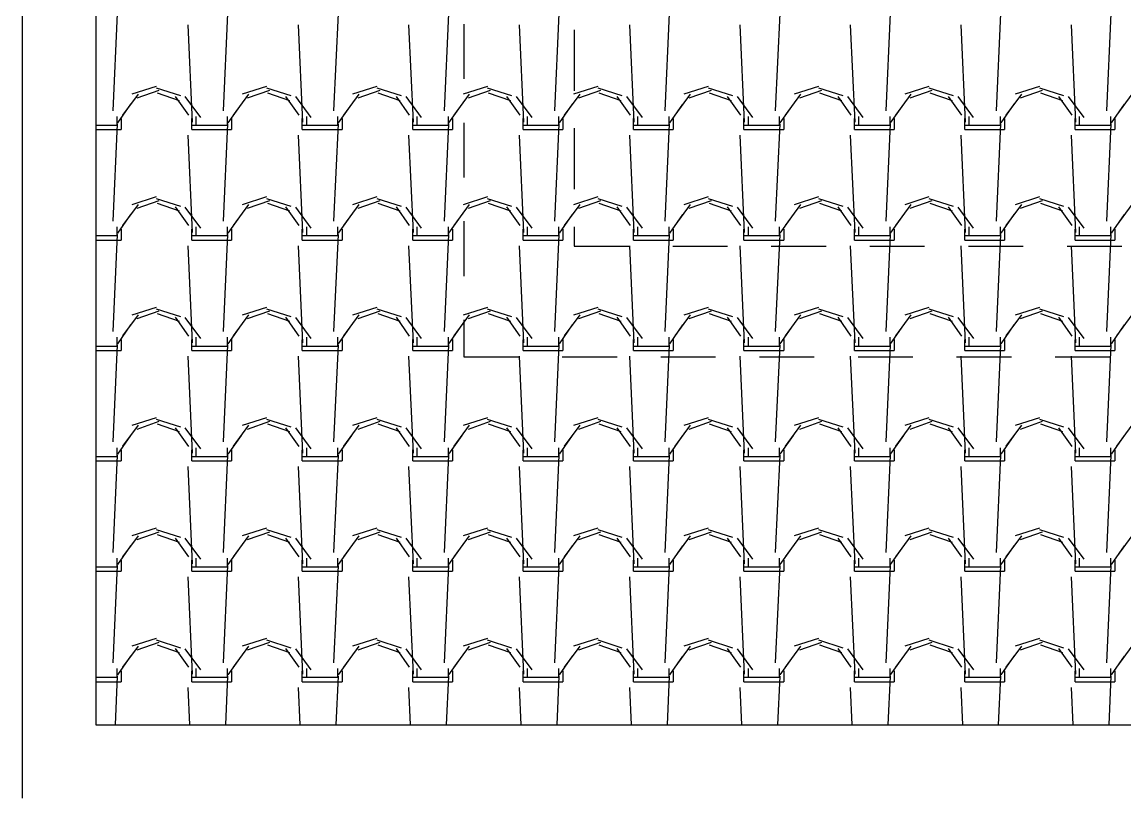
# Model space of a CAD drawing. Header units: millimetres. Extents: x 3923 to 4007, y 744 to 863.
# Drawn here: x 3928.841 to 3931.358, y 830.919 to 832.683 of the extents above; entities that cross this region are included whole.
import ezdxf

# ---------------------------------------------------------------- set-up
doc = ezdxf.new("R2010")
doc.units = ezdxf.units.MM
doc.linetypes.add('HIDDEN2', pattern=[0.1875, 0.125, -0.0625])
doc.layers.add('-HIDRO', color=8, linetype='Continuous')

msp = doc.modelspace()

# ---------------------------------------------------------------- linework, layer by layer
at = {"layer": '-HIDRO', "linetype": 'Continuous'}
for p, q in [((3928.8411, 852.9285), (3928.8411, 830.9115)), ((3929.0091, 846.7125), (3929.0091, 831.0795)), ((3929.0489, 832.4808), (3929.059, 832.7026)), ((3929.3009, 832.4808), (3929.311, 832.7026)), ((3929.5529, 832.4808), (3929.563, 832.7026)), ((3929.8049, 832.4808), (3929.815, 832.7026)), ((3930.0569, 832.4808), (3930.067, 832.7026)), ((3930.3089, 832.4808), (3930.319, 832.7026)), ((3930.5609, 832.4808), (3930.571, 832.7026)), ((3930.8129, 832.4808), (3930.823, 832.7026)), ((3931.065, 832.4808), (3931.075, 832.7026)), ((3931.317, 832.4808), (3931.327, 832.7026)), ((3929.2302, 832.455), (3929.2202, 832.6768)), ((3929.4822, 832.455), (3929.4722, 832.6768)), ((3929.7342, 832.455), (3929.7242, 832.6768)), ((3929.9862, 832.455), (3929.9762, 832.6768)), ((3930.2382, 832.455), (3930.2282, 832.6768)), ((3930.4903, 832.455), (3930.4802, 832.6768)), ((3930.7423, 832.455), (3930.7322, 832.6768)), ((3930.9943, 832.455), (3930.9842, 832.6768)), ((3931.2463, 832.455), (3931.2362, 832.6768)), ((3929.106, 832.5189), (3929.0707, 832.471)), ((3929.147, 832.5361), (3929.0916, 832.5184)), ((3929.1535, 832.5272), (3929.1031, 832.5095)), ((3929.2031, 832.5145), (3929.1476, 832.5321)), ((3929.2003, 832.5036), (3929.1499, 832.5212)), ((3929.358, 832.5189), (3929.3227, 832.471)), ((3929.399, 832.5361), (3929.3436, 832.5184)), ((3929.4055, 832.5272), (3929.3551, 832.5095)), ((3929.4551, 832.5145), (3929.3996, 832.5321)), ((3929.4523, 832.5036), (3929.4019, 832.5212)), ((3929.6099, 832.5189), (3929.5747, 832.471)), ((3929.651, 832.5361), (3929.5956, 832.5184)), ((3929.6575, 832.5272), (3929.6071, 832.5095)), ((3929.7071, 832.5145), (3929.6516, 832.5321)), ((3929.7043, 832.5036), (3929.6539, 832.5212)), ((3929.8619, 832.5189), (3929.8267, 832.471)), ((3929.903, 832.5361), (3929.8476, 832.5184)), ((3929.9095, 832.5272), (3929.8591, 832.5095)), ((3929.9591, 832.5145), (3929.9036, 832.5321)), ((3929.9563, 832.5036), (3929.9059, 832.5212)), ((3930.1139, 832.5189), (3930.0787, 832.471)), ((3930.155, 832.5361), (3930.0996, 832.5184)), ((3930.1615, 832.5272), (3930.1111, 832.5095)), ((3930.2111, 832.5145), (3930.1556, 832.5321)), ((3930.2083, 832.5036), (3930.1579, 832.5212)), ((3930.3659, 832.5189), (3930.3307, 832.471)), ((3930.407, 832.5361), (3930.3516, 832.5184)), ((3930.4135, 832.5272), (3930.3631, 832.5095)), ((3930.4631, 832.5145), (3930.4076, 832.5321)), ((3930.4603, 832.5036), (3930.4099, 832.5212)), ((3930.6179, 832.5189), (3930.5827, 832.471)), ((3930.659, 832.5361), (3930.6036, 832.5184)), ((3930.6655, 832.5272), (3930.6151, 832.5095)), ((3930.7151, 832.5145), (3930.6596, 832.5321)), ((3930.7123, 832.5036), (3930.6619, 832.5212)), ((3930.8699, 832.5189), (3930.8347, 832.471)), ((3930.911, 832.5361), (3930.8556, 832.5184)), ((3930.9175, 832.5272), (3930.8671, 832.5095)), ((3930.9671, 832.5145), (3930.9116, 832.5321)), ((3930.9643, 832.5036), (3930.9139, 832.5212)), ((3931.1219, 832.5189), (3931.0867, 832.471)), ((3931.163, 832.5361), (3931.1076, 832.5184)), ((3931.1695, 832.5272), (3931.1191, 832.5095)), ((3931.2191, 832.5145), (3931.1636, 832.5321)), ((3931.2163, 832.5036), (3931.1659, 832.5212)), ((3931.3739, 832.5189), (3931.3387, 832.471)), ((3929.0888, 832.4958), (3929.0586, 832.453)), ((3929.2216, 832.4705), (3929.1914, 832.5134)), ((3929.249, 832.4651), (3929.2137, 832.513)), ((3929.3408, 832.4958), (3929.3106, 832.453)), ((3929.4736, 832.4705), (3929.4434, 832.5134)), ((3929.501, 832.4651), (3929.4657, 832.513)), ((3929.5928, 832.4958), (3929.5626, 832.453)), ((3929.7256, 832.4705), (3929.6954, 832.5134)), ((3929.753, 832.4651), (3929.7177, 832.513)), ((3929.8448, 832.4958), (3929.8146, 832.453)), ((3929.9776, 832.4705), (3929.9474, 832.5134)), ((3930.005, 832.4651), (3929.9697, 832.513)), ((3930.0968, 832.4959), (3930.0666, 832.453)), ((3930.2296, 832.4705), (3930.1994, 832.5134)), ((3930.257, 832.4651), (3930.2217, 832.513)), ((3930.3488, 832.4959), (3930.3186, 832.453)), ((3930.4816, 832.4705), (3930.4514, 832.5134)), ((3930.509, 832.4651), (3930.4737, 832.513)), ((3930.6008, 832.4959), (3930.5706, 832.453)), ((3930.7337, 832.4705), (3930.7034, 832.5134)), ((3930.7609, 832.4651), (3930.7257, 832.513)), ((3930.8528, 832.4959), (3930.8226, 832.453)), ((3930.9857, 832.4705), (3930.9554, 832.5134)), ((3931.0129, 832.4651), (3930.9777, 832.513)), ((3931.1048, 832.4959), (3931.0746, 832.453)), ((3931.2377, 832.4705), (3931.2074, 832.5134)), ((3931.2649, 832.4651), (3931.2297, 832.513)), ((3931.3568, 832.4959), (3931.3266, 832.453)), ((3929.0091, 832.4477), (3929.0574, 832.4477)), ((3929.0489, 832.2288), (3929.059, 832.4506)), ((3929.0574, 832.4678), (3929.0574, 832.4477)), ((3929.0674, 832.4628), (3929.0674, 832.4376)), ((3929.2287, 832.4376), (3929.2287, 832.4628)), ((3929.2287, 832.4477), (3929.2388, 832.4477)), ((3929.2388, 832.4477), (3929.2388, 832.4678)), ((3929.2388, 832.4477), (3929.3094, 832.4477)), ((3929.3009, 832.2288), (3929.311, 832.4506)), ((3929.3094, 832.4678), (3929.3094, 832.4477)), ((3929.3194, 832.4628), (3929.3194, 832.4376)), ((3929.4807, 832.4376), (3929.4807, 832.4628)), ((3929.4807, 832.4477), (3929.4908, 832.4477)), ((3929.4908, 832.4477), (3929.4908, 832.4678)), ((3929.4908, 832.4477), (3929.5614, 832.4477)), ((3929.5529, 832.2288), (3929.563, 832.4506)), ((3929.5614, 832.4678), (3929.5614, 832.4477)), ((3929.5714, 832.4628), (3929.5714, 832.4376)), ((3929.7327, 832.4376), (3929.7327, 832.4628)), ((3929.7327, 832.4477), (3929.7428, 832.4477)), ((3929.7428, 832.4477), (3929.7428, 832.4678)), ((3929.7428, 832.4477), (3929.8134, 832.4477)), ((3929.8049, 832.2288), (3929.815, 832.4506)), ((3929.8134, 832.4678), (3929.8134, 832.4477)), ((3929.8234, 832.4628), (3929.8234, 832.4376)), ((3929.9847, 832.4376), (3929.9847, 832.4628)), ((3929.9847, 832.4477), (3929.9948, 832.4477)), ((3929.9948, 832.4477), (3929.9948, 832.4678)), ((3929.9948, 832.4477), (3930.0654, 832.4477)), ((3930.0569, 832.2288), (3930.067, 832.4506)), ((3930.0654, 832.4678), (3930.0654, 832.4477)), ((3930.0754, 832.4628), (3930.0754, 832.4376)), ((3930.2367, 832.4376), (3930.2367, 832.4628)), ((3930.2367, 832.4477), (3930.2468, 832.4477)), ((3930.2468, 832.4477), (3930.2468, 832.4678)), ((3930.2468, 832.4477), (3930.3174, 832.4477)), ((3930.3089, 832.2288), (3930.319, 832.4506)), ((3930.3174, 832.4678), (3930.3174, 832.4477)), ((3930.3274, 832.4628), (3930.3274, 832.4376)), ((3930.4887, 832.4376), (3930.4887, 832.4628)), ((3930.4887, 832.4477), (3930.4988, 832.4477)), ((3930.4988, 832.4477), (3930.4988, 832.4678)), ((3930.4988, 832.4477), (3930.5694, 832.4477)), ((3930.5609, 832.2288), (3930.571, 832.4506)), ((3930.5694, 832.4678), (3930.5694, 832.4477)), ((3930.5794, 832.4628), (3930.5794, 832.4376)), ((3930.7407, 832.4376), (3930.7407, 832.4628)), ((3930.7407, 832.4477), (3930.7508, 832.4477)), ((3930.7508, 832.4477), (3930.7508, 832.4678)), ((3930.7508, 832.4477), (3930.8214, 832.4477)), ((3930.8129, 832.2288), (3930.823, 832.4506)), ((3930.8214, 832.4678), (3930.8214, 832.4477)), ((3930.8314, 832.4628), (3930.8314, 832.4376)), ((3930.9927, 832.4376), (3930.9927, 832.4628)), ((3930.9927, 832.4477), (3931.0028, 832.4477)), ((3931.0028, 832.4477), (3931.0028, 832.4678)), ((3931.0028, 832.4477), (3931.0734, 832.4477)), ((3931.065, 832.2288), (3931.075, 832.4506)), ((3931.0734, 832.4678), (3931.0734, 832.4477)), ((3931.0834, 832.4628), (3931.0834, 832.4376)), ((3931.2447, 832.4376), (3931.2447, 832.4628)), ((3931.2447, 832.4477), (3931.2548, 832.4477)), ((3931.2548, 832.4477), (3931.2548, 832.4678)), ((3931.2548, 832.4477), (3931.3254, 832.4477)), ((3931.317, 832.2288), (3931.327, 832.4506)), ((3931.3254, 832.4678), (3931.3254, 832.4477)), ((3931.3354, 832.4628), (3931.3354, 832.4376)), ((3929.0091, 832.4376), (3929.0674, 832.4376)), ((3929.2302, 832.203), (3929.2202, 832.4248)), ((3929.2287, 832.4376), (3929.2388, 832.4376)), ((3929.2388, 832.4376), (3929.3194, 832.4376)), ((3929.4822, 832.203), (3929.4722, 832.4248)), ((3929.4807, 832.4376), (3929.4908, 832.4376)), ((3929.4908, 832.4376), (3929.5714, 832.4376)), ((3929.7342, 832.203), (3929.7242, 832.4248)), ((3929.7327, 832.4376), (3929.7428, 832.4376)), ((3929.7428, 832.4376), (3929.8234, 832.4376)), ((3929.9862, 832.203), (3929.9762, 832.4248)), ((3929.9847, 832.4376), (3929.9948, 832.4376)), ((3929.9948, 832.4376), (3930.0754, 832.4376)), ((3930.2382, 832.203), (3930.2282, 832.4248)), ((3930.2367, 832.4376), (3930.2468, 832.4376)), ((3930.2468, 832.4376), (3930.3274, 832.4376)), ((3930.4903, 832.203), (3930.4802, 832.4248)), ((3930.4887, 832.4376), (3930.4988, 832.4376)), ((3930.4988, 832.4376), (3930.5794, 832.4376)), ((3930.7423, 832.203), (3930.7322, 832.4248)), ((3930.7407, 832.4376), (3930.7508, 832.4376)), ((3930.7508, 832.4376), (3930.8314, 832.4376)), ((3930.9943, 832.203), (3930.9842, 832.4248)), ((3930.9927, 832.4376), (3931.0028, 832.4376)), ((3931.0028, 832.4376), (3931.0834, 832.4376)), ((3931.2463, 832.203), (3931.2362, 832.4248)), ((3931.2447, 832.4376), (3931.2548, 832.4376)), ((3931.2548, 832.4376), (3931.3354, 832.4376)), ((3929.106, 832.2669), (3929.0707, 832.219)), ((3929.147, 832.2841), (3929.0916, 832.2664)), ((3929.1535, 832.2752), (3929.1031, 832.2575)), ((3929.2031, 832.2625), (3929.1476, 832.2801)), ((3929.2003, 832.2516), (3929.1499, 832.2692)), ((3929.3579, 832.2669), (3929.3227, 832.219)), ((3929.399, 832.2841), (3929.3436, 832.2664)), ((3929.4055, 832.2752), (3929.3551, 832.2575)), ((3929.4551, 832.2625), (3929.3996, 832.2801)), ((3929.4523, 832.2516), (3929.4019, 832.2692)), ((3929.6099, 832.2669), (3929.5747, 832.219)), ((3929.651, 832.2841), (3929.5956, 832.2664)), ((3929.6575, 832.2752), (3929.6071, 832.2575)), ((3929.7071, 832.2625), (3929.6516, 832.2801)), ((3929.7043, 832.2516), (3929.6539, 832.2692)), ((3929.8619, 832.2669), (3929.8267, 832.219)), ((3929.903, 832.2841), (3929.8476, 832.2664)), ((3929.9095, 832.2752), (3929.8591, 832.2575)), ((3929.9591, 832.2625), (3929.9036, 832.2801)), ((3929.9563, 832.2516), (3929.9059, 832.2692)), ((3930.1139, 832.2669), (3930.0787, 832.219)), ((3930.155, 832.2841), (3930.0996, 832.2664)), ((3930.1615, 832.2752), (3930.1111, 832.2575)), ((3930.2111, 832.2625), (3930.1556, 832.2801)), ((3930.2083, 832.2516), (3930.1579, 832.2692)), ((3930.3659, 832.2669), (3930.3307, 832.219)), ((3930.407, 832.2841), (3930.3516, 832.2664)), ((3930.4135, 832.2752), (3930.3631, 832.2575)), ((3930.4631, 832.2625), (3930.4076, 832.2801)), ((3930.4603, 832.2516), (3930.4099, 832.2692)), ((3930.6179, 832.2669), (3930.5827, 832.219)), ((3930.659, 832.2841), (3930.6036, 832.2664)), ((3930.6655, 832.2752), (3930.6151, 832.2575)), ((3930.7151, 832.2625), (3930.6596, 832.2801)), ((3930.7123, 832.2516), (3930.6619, 832.2692)), ((3930.8699, 832.2669), (3930.8347, 832.219)), ((3930.911, 832.2841), (3930.8556, 832.2664)), ((3930.9175, 832.2752), (3930.8671, 832.2575)), ((3930.9671, 832.2625), (3930.9116, 832.2801)), ((3930.9643, 832.2516), (3930.9139, 832.2692)), ((3931.1219, 832.2669), (3931.0867, 832.219)), ((3931.163, 832.2841), (3931.1076, 832.2664)), ((3931.1695, 832.2752), (3931.1191, 832.2575)), ((3931.2191, 832.2625), (3931.1636, 832.2801)), ((3931.2163, 832.2516), (3931.1659, 832.2692)), ((3931.3739, 832.2669), (3931.3386, 832.219)), ((3929.0888, 832.2438), (3929.0586, 832.201)), ((3929.2216, 832.2185), (3929.1914, 832.2614)), ((3929.249, 832.2131), (3929.2137, 832.261)), ((3929.3408, 832.2438), (3929.3106, 832.201)), ((3929.4736, 832.2185), (3929.4434, 832.2614)), ((3929.501, 832.2131), (3929.4657, 832.261)), ((3929.5928, 832.2438), (3929.5626, 832.201)), ((3929.7256, 832.2185), (3929.6954, 832.2614)), ((3929.753, 832.2131), (3929.7177, 832.261)), ((3929.8448, 832.2439), (3929.8146, 832.201)), ((3929.9776, 832.2185), (3929.9474, 832.2614)), ((3930.005, 832.2131), (3929.9697, 832.261)), ((3930.0968, 832.2439), (3930.0666, 832.201)), ((3930.2296, 832.2185), (3930.1994, 832.2614)), ((3930.257, 832.2131), (3930.2217, 832.261)), ((3930.3488, 832.2439), (3930.3186, 832.201)), ((3930.4816, 832.2185), (3930.4514, 832.2614)), ((3930.509, 832.2131), (3930.4737, 832.261)), ((3930.6008, 832.2439), (3930.5706, 832.201)), ((3930.7336, 832.2185), (3930.7034, 832.2614)), ((3930.761, 832.2131), (3930.7257, 832.261)), ((3930.8528, 832.2439), (3930.8226, 832.201)), ((3930.9857, 832.2185), (3930.9554, 832.2614)), ((3931.0129, 832.2131), (3930.9777, 832.261)), ((3931.1048, 832.2439), (3931.0746, 832.201)), ((3931.2377, 832.2185), (3931.2074, 832.2614)), ((3931.2649, 832.2131), (3931.2297, 832.261)), ((3931.3568, 832.2439), (3931.3266, 832.201)), ((3929.0091, 832.1957), (3929.0574, 832.1957)), ((3929.0489, 831.9768), (3929.059, 832.1986)), ((3929.0574, 832.2158), (3929.0574, 832.1957)), ((3929.0674, 832.2108), (3929.0674, 832.1856)), ((3929.2287, 832.1856), (3929.2287, 832.2108)), ((3929.2287, 832.1957), (3929.2388, 832.1957)), ((3929.2388, 832.1957), (3929.2388, 832.2158)), ((3929.2388, 832.1957), (3929.3094, 832.1957)), ((3929.3009, 831.9768), (3929.311, 832.1986)), ((3929.3094, 832.2158), (3929.3094, 832.1957)), ((3929.3194, 832.2108), (3929.3194, 832.1856)), ((3929.4807, 832.1856), (3929.4807, 832.2108)), ((3929.4807, 832.1957), (3929.4908, 832.1957)), ((3929.4908, 832.1957), (3929.4908, 832.2158)), ((3929.4908, 832.1957), (3929.5614, 832.1957)), ((3929.5529, 831.9768), (3929.563, 832.1986)), ((3929.5614, 832.2158), (3929.5614, 832.1957)), ((3929.5714, 832.2108), (3929.5714, 832.1856)), ((3929.7327, 832.1856), (3929.7327, 832.2108)), ((3929.7327, 832.1957), (3929.7428, 832.1957)), ((3929.7428, 832.1957), (3929.7428, 832.2158)), ((3929.7428, 832.1957), (3929.8134, 832.1957)), ((3929.8049, 831.9768), (3929.815, 832.1986)), ((3929.8134, 832.2158), (3929.8134, 832.1957)), ((3929.8234, 832.2108), (3929.8234, 832.1856)), ((3929.9847, 832.1856), (3929.9847, 832.2108)), ((3929.9847, 832.1957), (3929.9948, 832.1957)), ((3929.9948, 832.1957), (3929.9948, 832.2158)), ((3929.9948, 832.1957), (3930.0654, 832.1957)), ((3930.0569, 831.9768), (3930.067, 832.1986)), ((3930.0654, 832.2158), (3930.0654, 832.1957)), ((3930.0754, 832.2108), (3930.0754, 832.1856)), ((3930.2367, 832.1856), (3930.2367, 832.2108)), ((3930.2367, 832.1957), (3930.2468, 832.1957)), ((3930.2468, 832.1957), (3930.2468, 832.2158)), ((3930.2468, 832.1957), (3930.3174, 832.1957)), ((3930.3089, 831.9768), (3930.319, 832.1986)), ((3930.3174, 832.2158), (3930.3174, 832.1957)), ((3930.3274, 832.2108), (3930.3274, 832.1856)), ((3930.4887, 832.1856), (3930.4887, 832.2108)), ((3930.4887, 832.1957), (3930.4988, 832.1957)), ((3930.4988, 832.1957), (3930.4988, 832.2158)), ((3930.4988, 832.1957), (3930.5694, 832.1957)), ((3930.5609, 831.9768), (3930.571, 832.1986)), ((3930.5694, 832.2158), (3930.5694, 832.1957)), ((3930.5794, 832.2108), (3930.5794, 832.1856)), ((3930.7407, 832.1856), (3930.7407, 832.2108)), ((3930.7407, 832.1957), (3930.7508, 832.1957)), ((3930.7508, 832.1957), (3930.7508, 832.2158)), ((3930.7508, 832.1957), (3930.8214, 832.1957)), ((3930.8129, 831.9768), (3930.823, 832.1986)), ((3930.8214, 832.2158), (3930.8214, 832.1957)), ((3930.8314, 832.2108), (3930.8314, 832.1856)), ((3930.9927, 832.1856), (3930.9927, 832.2108)), ((3930.9927, 832.1957), (3931.0028, 832.1957)), ((3931.0028, 832.1957), (3931.0028, 832.2158)), ((3931.0028, 832.1957), (3931.0734, 832.1957)), ((3931.065, 831.9768), (3931.075, 832.1986)), ((3931.0734, 832.2158), (3931.0734, 832.1957)), ((3931.0834, 832.2108), (3931.0834, 832.1856)), ((3931.2447, 832.1856), (3931.2447, 832.2108)), ((3931.2447, 832.1957), (3931.2548, 832.1957)), ((3931.2548, 832.1957), (3931.2548, 832.2158)), ((3931.2548, 832.1957), (3931.3254, 832.1957)), ((3931.317, 831.9768), (3931.327, 832.1986)), ((3931.3254, 832.2158), (3931.3254, 832.1957)), ((3931.3354, 832.2108), (3931.3354, 832.1856)), ((3929.0091, 832.1856), (3929.0674, 832.1856)), ((3929.2302, 831.951), (3929.2202, 832.1728)), ((3929.2287, 832.1856), (3929.2388, 832.1856)), ((3929.2388, 832.1856), (3929.3194, 832.1856)), ((3929.4822, 831.951), (3929.4722, 832.1728)), ((3929.4807, 832.1856), (3929.4908, 832.1856)), ((3929.4908, 832.1856), (3929.5714, 832.1856)), ((3929.7342, 831.951), (3929.7242, 832.1728)), ((3929.7327, 832.1856), (3929.7428, 832.1856)), ((3929.7428, 832.1856), (3929.8234, 832.1856)), ((3929.9862, 831.951), (3929.9762, 832.1728)), ((3929.9847, 832.1856), (3929.9948, 832.1856)), ((3929.9948, 832.1856), (3930.0754, 832.1856)), ((3930.2382, 831.951), (3930.2282, 832.1728)), ((3930.2367, 832.1856), (3930.2468, 832.1856)), ((3930.2468, 832.1856), (3930.3274, 832.1856)), ((3930.4903, 831.951), (3930.4802, 832.1728)), ((3930.4887, 832.1856), (3930.4988, 832.1856)), ((3930.4988, 832.1856), (3930.5794, 832.1856)), ((3930.7423, 831.951), (3930.7322, 832.1728)), ((3930.7407, 832.1856), (3930.7508, 832.1856)), ((3930.7508, 832.1856), (3930.8314, 832.1856)), ((3930.9943, 831.951), (3930.9842, 832.1728)), ((3930.9927, 832.1856), (3931.0028, 832.1856)), ((3931.0028, 832.1856), (3931.0834, 832.1856)), ((3931.2463, 831.951), (3931.2362, 832.1728)), ((3931.2447, 832.1856), (3931.2548, 832.1856)), ((3931.2548, 832.1856), (3931.3354, 832.1856)), ((3929.147, 832.0321), (3929.0916, 832.0144)), ((3929.1535, 832.0232), (3929.1031, 832.0055)), ((3929.2031, 832.0105), (3929.1476, 832.0281)), ((3929.2003, 831.9996), (3929.1499, 832.0172)), ((3929.399, 832.0321), (3929.3436, 832.0144)), ((3929.4055, 832.0232), (3929.3551, 832.0055)), ((3929.4551, 832.0105), (3929.3996, 832.0281)), ((3929.4523, 831.9996), (3929.4019, 832.0172)), ((3929.651, 832.0321), (3929.5956, 832.0144)), ((3929.6575, 832.0232), (3929.6071, 832.0055)), ((3929.7071, 832.0105), (3929.6516, 832.0281)), ((3929.7043, 831.9996), (3929.6539, 832.0172)), ((3929.903, 832.0321), (3929.8476, 832.0144)), ((3929.9095, 832.0232), (3929.8591, 832.0055)), ((3929.9591, 832.0105), (3929.9036, 832.0281)), ((3929.9563, 831.9996), (3929.9059, 832.0172)), ((3930.155, 832.0321), (3930.0996, 832.0144)), ((3930.1615, 832.0232), (3930.1111, 832.0055)), ((3930.2111, 832.0105), (3930.1556, 832.0281)), ((3930.2083, 831.9996), (3930.1579, 832.0172)), ((3930.407, 832.0321), (3930.3516, 832.0144)), ((3930.4135, 832.0232), (3930.3631, 832.0055)), ((3930.4631, 832.0105), (3930.4076, 832.0281)), ((3930.4603, 831.9996), (3930.4099, 832.0172)), ((3930.659, 832.0321), (3930.6036, 832.0144)), ((3930.6655, 832.0232), (3930.6151, 832.0055)), ((3930.7151, 832.0105), (3930.6596, 832.0281)), ((3930.7123, 831.9996), (3930.6619, 832.0172)), ((3930.911, 832.0321), (3930.8556, 832.0144)), ((3930.9175, 832.0232), (3930.8671, 832.0055)), ((3930.9671, 832.0105), (3930.9116, 832.0281)), ((3930.9643, 831.9996), (3930.9139, 832.0172)), ((3931.163, 832.0321), (3931.1076, 832.0144)), ((3931.1695, 832.0232), (3931.1191, 832.0055)), ((3931.2191, 832.0105), (3931.1636, 832.0281)), ((3931.2163, 831.9996), (3931.1659, 832.0172)), ((3929.0888, 831.9918), (3929.0586, 831.949)), ((3929.1059, 832.0149), (3929.0707, 831.967)), ((3929.2216, 831.9665), (3929.1914, 832.0094)), ((3929.249, 831.9611), (3929.2137, 832.009)), ((3929.3408, 831.9918), (3929.3106, 831.949)), ((3929.3579, 832.0149), (3929.3227, 831.967)), ((3929.4736, 831.9665), (3929.4434, 832.0094)), ((3929.501, 831.9611), (3929.4657, 832.009)), ((3929.5928, 831.9919), (3929.5626, 831.949)), ((3929.6099, 832.0149), (3929.5747, 831.967)), ((3929.7256, 831.9665), (3929.6954, 832.0094)), ((3929.753, 831.9611), (3929.7177, 832.009)), ((3929.8448, 831.9919), (3929.8146, 831.949)), ((3929.8619, 832.0149), (3929.8267, 831.967)), ((3929.9776, 831.9665), (3929.9474, 832.0094)), ((3930.005, 831.9611), (3929.9697, 832.009)), ((3930.0968, 831.9919), (3930.0666, 831.949)), ((3930.1139, 832.0149), (3930.0787, 831.967)), ((3930.2296, 831.9665), (3930.1994, 832.0094)), ((3930.257, 831.9611), (3930.2217, 832.009)), ((3930.3488, 831.9919), (3930.3186, 831.949)), ((3930.3659, 832.0149), (3930.3307, 831.967)), ((3930.4816, 831.9665), (3930.4514, 832.0094)), ((3930.509, 831.9611), (3930.4737, 832.009)), ((3930.6008, 831.9919), (3930.5706, 831.949)), ((3930.6179, 832.0149), (3930.5827, 831.967)), ((3930.7336, 831.9665), (3930.7034, 832.0094)), ((3930.761, 831.9611), (3930.7257, 832.009)), ((3930.8528, 831.9919), (3930.8226, 831.949)), ((3930.8699, 832.0149), (3930.8347, 831.967)), ((3930.9857, 831.9665), (3930.9554, 832.0094)), ((3931.013, 831.9611), (3930.9777, 832.009)), ((3931.1048, 831.9919), (3931.0746, 831.949)), ((3931.1219, 832.0149), (3931.0866, 831.967)), ((3931.2377, 831.9665), (3931.2074, 832.0094)), ((3931.2649, 831.9611), (3931.2297, 832.009)), ((3931.3568, 831.9919), (3931.3266, 831.949)), ((3931.3739, 832.0149), (3931.3386, 831.967)), ((3929.0091, 831.9437), (3929.0574, 831.9437)), ((3929.0489, 831.7248), (3929.059, 831.9466)), ((3929.0574, 831.9638), (3929.0574, 831.9437)), ((3929.0674, 831.9588), (3929.0674, 831.9336)), ((3929.2287, 831.9336), (3929.2287, 831.9588)), ((3929.2287, 831.9437), (3929.2388, 831.9437)), ((3929.2388, 831.9437), (3929.2388, 831.9638)), ((3929.2388, 831.9437), (3929.3094, 831.9437)), ((3929.3009, 831.7248), (3929.311, 831.9466)), ((3929.3094, 831.9638), (3929.3094, 831.9437)), ((3929.3194, 831.9588), (3929.3194, 831.9336)), ((3929.4807, 831.9336), (3929.4807, 831.9588)), ((3929.4807, 831.9437), (3929.4908, 831.9437)), ((3929.4908, 831.9437), (3929.4908, 831.9638)), ((3929.4908, 831.9437), (3929.5614, 831.9437)), ((3929.5529, 831.7248), (3929.563, 831.9466)), ((3929.5614, 831.9638), (3929.5614, 831.9437)), ((3929.5714, 831.9588), (3929.5714, 831.9336)), ((3929.7327, 831.9336), (3929.7327, 831.9588)), ((3929.7327, 831.9437), (3929.7428, 831.9437)), ((3929.7428, 831.9437), (3929.7428, 831.9638)), ((3929.7428, 831.9437), (3929.8134, 831.9437)), ((3929.8049, 831.7248), (3929.815, 831.9466)), ((3929.8134, 831.9638), (3929.8134, 831.9437)), ((3929.8234, 831.9588), (3929.8234, 831.9336)), ((3929.9847, 831.9336), (3929.9847, 831.9588)), ((3929.9847, 831.9437), (3929.9948, 831.9437)), ((3929.9948, 831.9437), (3929.9948, 831.9638)), ((3929.9948, 831.9437), (3930.0654, 831.9437)), ((3930.0569, 831.7248), (3930.067, 831.9466)), ((3930.0654, 831.9638), (3930.0654, 831.9437)), ((3930.0754, 831.9588), (3930.0754, 831.9336)), ((3930.2367, 831.9336), (3930.2367, 831.9588)), ((3930.2367, 831.9437), (3930.2468, 831.9437)), ((3930.2468, 831.9437), (3930.2468, 831.9638)), ((3930.2468, 831.9437), (3930.3174, 831.9437)), ((3930.3089, 831.7248), (3930.319, 831.9466)), ((3930.3174, 831.9638), (3930.3174, 831.9437)), ((3930.3274, 831.9588), (3930.3274, 831.9336)), ((3930.4887, 831.9336), (3930.4887, 831.9588)), ((3930.4887, 831.9437), (3930.4988, 831.9437)), ((3930.4988, 831.9437), (3930.4988, 831.9638)), ((3930.4988, 831.9437), (3930.5694, 831.9437)), ((3930.5609, 831.7248), (3930.571, 831.9466)), ((3930.5694, 831.9638), (3930.5694, 831.9437)), ((3930.5794, 831.9588), (3930.5794, 831.9336)), ((3930.7407, 831.9336), (3930.7407, 831.9588)), ((3930.7407, 831.9437), (3930.7508, 831.9437)), ((3930.7508, 831.9437), (3930.7508, 831.9638)), ((3930.7508, 831.9437), (3930.8214, 831.9437)), ((3930.8129, 831.7248), (3930.823, 831.9466)), ((3930.8214, 831.9638), (3930.8214, 831.9437)), ((3930.8314, 831.9588), (3930.8314, 831.9336)), ((3930.9927, 831.9336), (3930.9927, 831.9588)), ((3930.9927, 831.9437), (3931.0028, 831.9437)), ((3931.0028, 831.9437), (3931.0028, 831.9638)), ((3931.0028, 831.9437), (3931.0734, 831.9437)), ((3931.065, 831.7248), (3931.075, 831.9466)), ((3931.0734, 831.9638), (3931.0734, 831.9437)), ((3931.0834, 831.9588), (3931.0834, 831.9336)), ((3931.2447, 831.9336), (3931.2447, 831.9588)), ((3931.2447, 831.9437), (3931.2548, 831.9437)), ((3931.2548, 831.9437), (3931.2548, 831.9638)), ((3931.2548, 831.9437), (3931.3254, 831.9437)), ((3931.317, 831.7248), (3931.327, 831.9466)), ((3931.3254, 831.9638), (3931.3254, 831.9437)), ((3931.3354, 831.9588), (3931.3354, 831.9336)), ((3929.0091, 831.9336), (3929.0674, 831.9336)), ((3929.2302, 831.699), (3929.2202, 831.9208)), ((3929.2287, 831.9336), (3929.2388, 831.9336)), ((3929.2388, 831.9336), (3929.3194, 831.9336)), ((3929.4822, 831.699), (3929.4722, 831.9208)), ((3929.4807, 831.9336), (3929.4908, 831.9336)), ((3929.4908, 831.9336), (3929.5714, 831.9336)), ((3929.7342, 831.699), (3929.7242, 831.9208)), ((3929.7327, 831.9336), (3929.7428, 831.9336)), ((3929.7428, 831.9336), (3929.8234, 831.9336)), ((3929.9862, 831.699), (3929.9762, 831.9208)), ((3929.9847, 831.9336), (3929.9948, 831.9336)), ((3929.9948, 831.9336), (3930.0754, 831.9336)), ((3930.2382, 831.699), (3930.2282, 831.9208)), ((3930.2367, 831.9336), (3930.2468, 831.9336)), ((3930.2468, 831.9336), (3930.3274, 831.9336)), ((3930.4903, 831.699), (3930.4802, 831.9208)), ((3930.4887, 831.9336), (3930.4988, 831.9336)), ((3930.4988, 831.9336), (3930.5794, 831.9336)), ((3930.7423, 831.699), (3930.7322, 831.9208)), ((3930.7407, 831.9336), (3930.7508, 831.9336)), ((3930.7508, 831.9336), (3930.8314, 831.9336)), ((3930.9943, 831.699), (3930.9842, 831.9208)), ((3930.9927, 831.9336), (3931.0028, 831.9336)), ((3931.0028, 831.9336), (3931.0834, 831.9336)), ((3931.2463, 831.699), (3931.2362, 831.9208)), ((3931.2447, 831.9336), (3931.2548, 831.9336)), ((3931.2548, 831.9336), (3931.3354, 831.9336)), ((3929.147, 831.7801), (3929.0916, 831.7624)), ((3929.1535, 831.7712), (3929.1031, 831.7535)), ((3929.2031, 831.7585), (3929.1476, 831.7761)), ((3929.2003, 831.7476), (3929.1499, 831.7652)), ((3929.399, 831.7801), (3929.3436, 831.7624)), ((3929.4055, 831.7712), (3929.3551, 831.7535)), ((3929.4551, 831.7585), (3929.3996, 831.7761)), ((3929.4523, 831.7476), (3929.4019, 831.7652)), ((3929.651, 831.7801), (3929.5956, 831.7624)), ((3929.6575, 831.7712), (3929.6071, 831.7535)), ((3929.7071, 831.7585), (3929.6516, 831.7761)), ((3929.7043, 831.7476), (3929.6539, 831.7652)), ((3929.903, 831.7801), (3929.8476, 831.7624)), ((3929.9095, 831.7712), (3929.8591, 831.7535)), ((3929.9591, 831.7585), (3929.9036, 831.7761)), ((3929.9563, 831.7476), (3929.9059, 831.7652)), ((3930.155, 831.7801), (3930.0996, 831.7624)), ((3930.1615, 831.7712), (3930.1111, 831.7535)), ((3930.2111, 831.7585), (3930.1556, 831.7761)), ((3930.2083, 831.7476), (3930.1579, 831.7652)), ((3930.407, 831.7801), (3930.3516, 831.7624)), ((3930.4135, 831.7712), (3930.3631, 831.7535)), ((3930.4631, 831.7585), (3930.4076, 831.7761)), ((3930.4603, 831.7476), (3930.4099, 831.7652)), ((3930.659, 831.7801), (3930.6036, 831.7624)), ((3930.6655, 831.7712), (3930.6151, 831.7535)), ((3930.7151, 831.7585), (3930.6596, 831.7761)), ((3930.7123, 831.7476), (3930.6619, 831.7652)), ((3930.911, 831.7801), (3930.8556, 831.7624)), ((3930.9175, 831.7712), (3930.8671, 831.7535)), ((3930.9671, 831.7585), (3930.9116, 831.7761)), ((3930.9643, 831.7476), (3930.9139, 831.7652)), ((3931.163, 831.7801), (3931.1076, 831.7624)), ((3931.1695, 831.7712), (3931.1191, 831.7535)), ((3931.2191, 831.7585), (3931.1636, 831.7761)), ((3931.2163, 831.7476), (3931.1659, 831.7652)), ((3929.0888, 831.7398), (3929.0586, 831.697)), ((3929.1059, 831.7629), (3929.0707, 831.715)), ((3929.2216, 831.7145), (3929.1914, 831.7574)), ((3929.249, 831.7091), (3929.2137, 831.757)), ((3929.3408, 831.7399), (3929.3106, 831.697)), ((3929.3579, 831.7629), (3929.3227, 831.715)), ((3929.4736, 831.7145), (3929.4434, 831.7574)), ((3929.501, 831.7091), (3929.4657, 831.757)), ((3929.5928, 831.7399), (3929.5626, 831.697)), ((3929.6099, 831.7629), (3929.5747, 831.715)), ((3929.7256, 831.7145), (3929.6954, 831.7574)), ((3929.753, 831.7091), (3929.7177, 831.757)), ((3929.8448, 831.7399), (3929.8146, 831.697)), ((3929.8619, 831.7629), (3929.8267, 831.715)), ((3929.9776, 831.7145), (3929.9474, 831.7574)), ((3930.005, 831.7091), (3929.9697, 831.757)), ((3930.0968, 831.7399), (3930.0666, 831.697)), ((3930.1139, 831.7629), (3930.0787, 831.715)), ((3930.2296, 831.7145), (3930.1994, 831.7574)), ((3930.257, 831.7091), (3930.2217, 831.757)), ((3930.3488, 831.7399), (3930.3186, 831.697)), ((3930.3659, 831.7629), (3930.3307, 831.715)), ((3930.4816, 831.7145), (3930.4514, 831.7574)), ((3930.509, 831.7091), (3930.4737, 831.757)), ((3930.6008, 831.7399), (3930.5706, 831.697)), ((3930.6179, 831.7629), (3930.5827, 831.715)), ((3930.7336, 831.7145), (3930.7034, 831.7574)), ((3930.761, 831.7091), (3930.7257, 831.757)), ((3930.8528, 831.7399), (3930.8226, 831.697)), ((3930.8699, 831.7629), (3930.8347, 831.715)), ((3930.9856, 831.7145), (3930.9554, 831.7574)), ((3931.013, 831.7091), (3930.9777, 831.757)), ((3931.1048, 831.7399), (3931.0746, 831.697)), ((3931.1219, 831.7629), (3931.0866, 831.715)), ((3931.2377, 831.7145), (3931.2074, 831.7574)), ((3931.265, 831.7091), (3931.2297, 831.757)), ((3931.3568, 831.7399), (3931.3266, 831.697)), ((3931.3739, 831.7629), (3931.3386, 831.715)), ((3929.0091, 831.6917), (3929.0574, 831.6917)), ((3929.0489, 831.4728), (3929.059, 831.6946)), ((3929.0574, 831.7118), (3929.0574, 831.6917)), ((3929.0674, 831.7068), (3929.0674, 831.6816)), ((3929.2287, 831.6816), (3929.2287, 831.7068)), ((3929.2287, 831.6917), (3929.2388, 831.6917)), ((3929.2388, 831.6917), (3929.2388, 831.7118)), ((3929.2388, 831.6917), (3929.3094, 831.6917)), ((3929.3009, 831.4728), (3929.311, 831.6946)), ((3929.3094, 831.7118), (3929.3094, 831.6917)), ((3929.3194, 831.7068), (3929.3194, 831.6816)), ((3929.4807, 831.6816), (3929.4807, 831.7068)), ((3929.4807, 831.6917), (3929.4908, 831.6917)), ((3929.4908, 831.6917), (3929.4908, 831.7118)), ((3929.4908, 831.6917), (3929.5614, 831.6917)), ((3929.5529, 831.4728), (3929.563, 831.6946)), ((3929.5614, 831.7118), (3929.5614, 831.6917)), ((3929.5714, 831.7068), (3929.5714, 831.6816)), ((3929.7327, 831.6816), (3929.7327, 831.7068)), ((3929.7327, 831.6917), (3929.7428, 831.6917)), ((3929.7428, 831.6917), (3929.7428, 831.7118)), ((3929.7428, 831.6917), (3929.8134, 831.6917)), ((3929.8049, 831.4728), (3929.815, 831.6946)), ((3929.8134, 831.7118), (3929.8134, 831.6917)), ((3929.8234, 831.7068), (3929.8234, 831.6816)), ((3929.9847, 831.6816), (3929.9847, 831.7068)), ((3929.9847, 831.6917), (3929.9948, 831.6917)), ((3929.9948, 831.6917), (3929.9948, 831.7118)), ((3929.9948, 831.6917), (3930.0654, 831.6917)), ((3930.0569, 831.4728), (3930.067, 831.6946)), ((3930.0654, 831.7118), (3930.0654, 831.6917)), ((3930.0754, 831.7068), (3930.0754, 831.6816)), ((3930.2367, 831.6816), (3930.2367, 831.7068)), ((3930.2367, 831.6917), (3930.2468, 831.6917)), ((3930.2468, 831.6917), (3930.2468, 831.7118)), ((3930.2468, 831.6917), (3930.3174, 831.6917)), ((3930.3089, 831.4728), (3930.319, 831.6946)), ((3930.3174, 831.7118), (3930.3174, 831.6917)), ((3930.3274, 831.7068), (3930.3274, 831.6816)), ((3930.4887, 831.6816), (3930.4887, 831.7068)), ((3930.4887, 831.6917), (3930.4988, 831.6917)), ((3930.4988, 831.6917), (3930.4988, 831.7118)), ((3930.4988, 831.6917), (3930.5694, 831.6917)), ((3930.5609, 831.4728), (3930.571, 831.6946)), ((3930.5694, 831.7118), (3930.5694, 831.6917)), ((3930.5794, 831.7068), (3930.5794, 831.6816)), ((3930.7407, 831.6816), (3930.7407, 831.7068)), ((3930.7407, 831.6917), (3930.7508, 831.6917)), ((3930.7508, 831.6917), (3930.7508, 831.7118)), ((3930.7508, 831.6917), (3930.8214, 831.6917)), ((3930.8129, 831.4728), (3930.823, 831.6946)), ((3930.8214, 831.7118), (3930.8214, 831.6917)), ((3930.8314, 831.7068), (3930.8314, 831.6816)), ((3930.9927, 831.6816), (3930.9927, 831.7068)), ((3930.9927, 831.6917), (3931.0028, 831.6917)), ((3931.0028, 831.6917), (3931.0028, 831.7118)), ((3931.0028, 831.6917), (3931.0734, 831.6917)), ((3931.065, 831.4728), (3931.075, 831.6946)), ((3931.0734, 831.7118), (3931.0734, 831.6917)), ((3931.0834, 831.7068), (3931.0834, 831.6816)), ((3931.2447, 831.6816), (3931.2447, 831.7068)), ((3931.2447, 831.6917), (3931.2548, 831.6917)), ((3931.2548, 831.6917), (3931.2548, 831.7118)), ((3931.2548, 831.6917), (3931.3254, 831.6917)), ((3931.317, 831.4728), (3931.327, 831.6946)), ((3931.3254, 831.7118), (3931.3254, 831.6917)), ((3931.3354, 831.7068), (3931.3354, 831.6816)), ((3929.0091, 831.6816), (3929.0674, 831.6816)), ((3929.2302, 831.447), (3929.2202, 831.6688)), ((3929.2287, 831.6816), (3929.2388, 831.6816)), ((3929.2388, 831.6816), (3929.3194, 831.6816)), ((3929.4822, 831.447), (3929.4722, 831.6688)), ((3929.4807, 831.6816), (3929.4908, 831.6816)), ((3929.4908, 831.6816), (3929.5714, 831.6816)), ((3929.7342, 831.447), (3929.7242, 831.6688)), ((3929.7327, 831.6816), (3929.7428, 831.6816)), ((3929.7428, 831.6816), (3929.8234, 831.6816)), ((3929.9862, 831.447), (3929.9762, 831.6688)), ((3929.9847, 831.6816), (3929.9948, 831.6816)), ((3929.9948, 831.6816), (3930.0754, 831.6816)), ((3930.2382, 831.447), (3930.2282, 831.6688)), ((3930.2367, 831.6816), (3930.2468, 831.6816)), ((3930.2468, 831.6816), (3930.3274, 831.6816)), ((3930.4903, 831.447), (3930.4802, 831.6688)), ((3930.4887, 831.6816), (3930.4988, 831.6816)), ((3930.4988, 831.6816), (3930.5794, 831.6816)), ((3930.7423, 831.447), (3930.7322, 831.6688)), ((3930.7407, 831.6816), (3930.7508, 831.6816)), ((3930.7508, 831.6816), (3930.8314, 831.6816)), ((3930.9943, 831.447), (3930.9842, 831.6688)), ((3930.9927, 831.6816), (3931.0028, 831.6816)), ((3931.0028, 831.6816), (3931.0834, 831.6816)), ((3931.2463, 831.447), (3931.2362, 831.6688)), ((3931.2447, 831.6816), (3931.2548, 831.6816)), ((3931.2548, 831.6816), (3931.3354, 831.6816)), ((3929.147, 831.5281), (3929.0916, 831.5104)), ((3929.1535, 831.5192), (3929.1031, 831.5015)), ((3929.2031, 831.5065), (3929.1476, 831.5241)), ((3929.2003, 831.4956), (3929.1499, 831.5132)), ((3929.399, 831.5281), (3929.3436, 831.5104)), ((3929.4055, 831.5192), (3929.3551, 831.5015)), ((3929.4551, 831.5065), (3929.3996, 831.5241)), ((3929.4523, 831.4956), (3929.4019, 831.5132)), ((3929.651, 831.5281), (3929.5956, 831.5104)), ((3929.6575, 831.5192), (3929.6071, 831.5015)), ((3929.7071, 831.5065), (3929.6516, 831.5241)), ((3929.7043, 831.4956), (3929.6539, 831.5132)), ((3929.903, 831.5281), (3929.8476, 831.5104)), ((3929.9095, 831.5192), (3929.8591, 831.5015)), ((3929.9591, 831.5065), (3929.9036, 831.5241)), ((3929.9563, 831.4956), (3929.9059, 831.5132)), ((3930.155, 831.5281), (3930.0996, 831.5104)), ((3930.1615, 831.5192), (3930.1111, 831.5015)), ((3930.2111, 831.5065), (3930.1556, 831.5241)), ((3930.2083, 831.4956), (3930.1579, 831.5132)), ((3930.407, 831.5281), (3930.3516, 831.5104)), ((3930.4135, 831.5192), (3930.3631, 831.5015)), ((3930.4631, 831.5065), (3930.4076, 831.5241)), ((3930.4603, 831.4956), (3930.4099, 831.5132)), ((3930.659, 831.5281), (3930.6036, 831.5104)), ((3930.6655, 831.5192), (3930.6151, 831.5015)), ((3930.7151, 831.5065), (3930.6596, 831.5241)), ((3930.7123, 831.4956), (3930.6619, 831.5132)), ((3930.911, 831.5281), (3930.8556, 831.5104)), ((3930.9175, 831.5192), (3930.8671, 831.5015)), ((3930.9671, 831.5065), (3930.9116, 831.5241)), ((3930.9643, 831.4956), (3930.9139, 831.5132)), ((3931.163, 831.5281), (3931.1076, 831.5104)), ((3931.1695, 831.5192), (3931.1191, 831.5015)), ((3931.2191, 831.5065), (3931.1636, 831.5241)), ((3931.2163, 831.4956), (3931.1659, 831.5132)), ((3929.0888, 831.4878), (3929.0586, 831.445)), ((3929.1059, 831.5109), (3929.0707, 831.463)), ((3929.2216, 831.4625), (3929.1914, 831.5054)), ((3929.249, 831.4571), (3929.2137, 831.505)), ((3929.3408, 831.4879), (3929.3106, 831.445)), ((3929.3579, 831.5109), (3929.3227, 831.463)), ((3929.4736, 831.4625), (3929.4434, 831.5054)), ((3929.501, 831.4571), (3929.4657, 831.505)), ((3929.5928, 831.4879), (3929.5626, 831.445)), ((3929.6099, 831.5109), (3929.5747, 831.463)), ((3929.7256, 831.4625), (3929.6954, 831.5054)), ((3929.753, 831.4571), (3929.7177, 831.505)), ((3929.8448, 831.4879), (3929.8146, 831.445)), ((3929.8619, 831.5109), (3929.8267, 831.463)), ((3929.9776, 831.4625), (3929.9474, 831.5054)), ((3930.005, 831.4571), (3929.9697, 831.505)), ((3930.0968, 831.4879), (3930.0666, 831.445)), ((3930.1139, 831.5109), (3930.0787, 831.463)), ((3930.2296, 831.4625), (3930.1994, 831.5054)), ((3930.257, 831.4571), (3930.2217, 831.505)), ((3930.3488, 831.4879), (3930.3186, 831.445)), ((3930.3659, 831.5109), (3930.3307, 831.463)), ((3930.4816, 831.4625), (3930.4514, 831.5054)), ((3930.509, 831.4571), (3930.4737, 831.505)), ((3930.6008, 831.4879), (3930.5706, 831.445)), ((3930.6179, 831.5109), (3930.5827, 831.463)), ((3930.7336, 831.4625), (3930.7034, 831.5054)), ((3930.761, 831.4571), (3930.7257, 831.505)), ((3930.8528, 831.4879), (3930.8226, 831.445)), ((3930.8699, 831.5109), (3930.8346, 831.463)), ((3930.9856, 831.4625), (3930.9554, 831.5054)), ((3931.013, 831.4571), (3930.9777, 831.505)), ((3931.1048, 831.4879), (3931.0746, 831.445)), ((3931.1219, 831.5109), (3931.0866, 831.463)), ((3931.2376, 831.4625), (3931.2074, 831.5054)), ((3931.265, 831.4571), (3931.2297, 831.505)), ((3931.3568, 831.4879), (3931.3266, 831.445)), ((3931.3739, 831.5109), (3931.3386, 831.463)), ((3929.0091, 831.4397), (3929.0574, 831.4397)), ((3929.0489, 831.2208), (3929.059, 831.4426)), ((3929.0574, 831.4598), (3929.0574, 831.4397)), ((3929.0674, 831.4548), (3929.0674, 831.4296)), ((3929.2287, 831.4296), (3929.2287, 831.4548)), ((3929.2287, 831.4397), (3929.2388, 831.4397)), ((3929.2388, 831.4397), (3929.2388, 831.4598)), ((3929.2388, 831.4397), (3929.3094, 831.4397)), ((3929.3009, 831.2208), (3929.311, 831.4426)), ((3929.3094, 831.4598), (3929.3094, 831.4397)), ((3929.3194, 831.4548), (3929.3194, 831.4296)), ((3929.4807, 831.4296), (3929.4807, 831.4548)), ((3929.4807, 831.4397), (3929.4908, 831.4397)), ((3929.4908, 831.4397), (3929.4908, 831.4598)), ((3929.4908, 831.4397), (3929.5614, 831.4397)), ((3929.5529, 831.2208), (3929.563, 831.4426)), ((3929.5614, 831.4598), (3929.5614, 831.4397)), ((3929.5714, 831.4548), (3929.5714, 831.4296)), ((3929.7327, 831.4296), (3929.7327, 831.4548)), ((3929.7327, 831.4397), (3929.7428, 831.4397)), ((3929.7428, 831.4397), (3929.7428, 831.4598)), ((3929.7428, 831.4397), (3929.8134, 831.4397)), ((3929.8049, 831.2208), (3929.815, 831.4426)), ((3929.8134, 831.4598), (3929.8134, 831.4397)), ((3929.8234, 831.4548), (3929.8234, 831.4296)), ((3929.9847, 831.4296), (3929.9847, 831.4548)), ((3929.9847, 831.4397), (3929.9948, 831.4397)), ((3929.9948, 831.4397), (3929.9948, 831.4598)), ((3929.9948, 831.4397), (3930.0654, 831.4397)), ((3930.0569, 831.2208), (3930.067, 831.4426)), ((3930.0654, 831.4598), (3930.0654, 831.4397)), ((3930.0754, 831.4548), (3930.0754, 831.4296)), ((3930.2367, 831.4296), (3930.2367, 831.4548)), ((3930.2367, 831.4397), (3930.2468, 831.4397)), ((3930.2468, 831.4397), (3930.2468, 831.4598)), ((3930.2468, 831.4397), (3930.3174, 831.4397)), ((3930.3089, 831.2208), (3930.319, 831.4426)), ((3930.3174, 831.4598), (3930.3174, 831.4397)), ((3930.3274, 831.4548), (3930.3274, 831.4296)), ((3930.4887, 831.4296), (3930.4887, 831.4548)), ((3930.4887, 831.4397), (3930.4988, 831.4397)), ((3930.4988, 831.4397), (3930.4988, 831.4598)), ((3930.4988, 831.4397), (3930.5694, 831.4397)), ((3930.5609, 831.2208), (3930.571, 831.4426)), ((3930.5694, 831.4598), (3930.5694, 831.4397)), ((3930.5794, 831.4548), (3930.5794, 831.4296)), ((3930.7407, 831.4296), (3930.7407, 831.4548)), ((3930.7407, 831.4397), (3930.7508, 831.4397)), ((3930.7508, 831.4397), (3930.7508, 831.4598)), ((3930.7508, 831.4397), (3930.8214, 831.4397)), ((3930.8129, 831.2208), (3930.823, 831.4426)), ((3930.8214, 831.4598), (3930.8214, 831.4397)), ((3930.8314, 831.4548), (3930.8314, 831.4296)), ((3930.9927, 831.4296), (3930.9927, 831.4548)), ((3930.9927, 831.4397), (3931.0028, 831.4397)), ((3931.0028, 831.4397), (3931.0028, 831.4598)), ((3931.0028, 831.4397), (3931.0734, 831.4397)), ((3931.065, 831.2208), (3931.075, 831.4426)), ((3931.0734, 831.4598), (3931.0734, 831.4397)), ((3931.0834, 831.4548), (3931.0834, 831.4296)), ((3931.2447, 831.4296), (3931.2447, 831.4548)), ((3931.2447, 831.4397), (3931.2548, 831.4397)), ((3931.2548, 831.4397), (3931.2548, 831.4598)), ((3931.2548, 831.4397), (3931.3254, 831.4397)), ((3931.317, 831.2208), (3931.327, 831.4426)), ((3931.3254, 831.4598), (3931.3254, 831.4397)), ((3931.3354, 831.4548), (3931.3354, 831.4296)), ((3929.0091, 831.4296), (3929.0674, 831.4296)), ((3929.2302, 831.195), (3929.2202, 831.4168)), ((3929.2287, 831.4296), (3929.2388, 831.4296)), ((3929.2388, 831.4296), (3929.3194, 831.4296)), ((3929.4822, 831.195), (3929.4722, 831.4168)), ((3929.4807, 831.4296), (3929.4908, 831.4296)), ((3929.4908, 831.4296), (3929.5714, 831.4296)), ((3929.7342, 831.195), (3929.7242, 831.4168)), ((3929.7327, 831.4296), (3929.7428, 831.4296)), ((3929.7428, 831.4296), (3929.8234, 831.4296)), ((3929.9862, 831.195), (3929.9762, 831.4168)), ((3929.9847, 831.4296), (3929.9948, 831.4296)), ((3929.9948, 831.4296), (3930.0754, 831.4296)), ((3930.2382, 831.195), (3930.2282, 831.4168)), ((3930.2367, 831.4296), (3930.2468, 831.4296)), ((3930.2468, 831.4296), (3930.3274, 831.4296)), ((3930.4903, 831.195), (3930.4802, 831.4168)), ((3930.4887, 831.4296), (3930.4988, 831.4296)), ((3930.4988, 831.4296), (3930.5794, 831.4296)), ((3930.7423, 831.195), (3930.7322, 831.4168)), ((3930.7407, 831.4296), (3930.7508, 831.4296)), ((3930.7508, 831.4296), (3930.8314, 831.4296)), ((3930.9943, 831.195), (3930.9842, 831.4168)), ((3930.9927, 831.4296), (3931.0028, 831.4296)), ((3931.0028, 831.4296), (3931.0834, 831.4296)), ((3931.2463, 831.195), (3931.2362, 831.4168)), ((3931.2447, 831.4296), (3931.2548, 831.4296)), ((3931.2548, 831.4296), (3931.3354, 831.4296)), ((3929.147, 831.2761), (3929.0916, 831.2584)), ((3929.1535, 831.2672), (3929.1031, 831.2495)), ((3929.2031, 831.2545), (3929.1476, 831.2721)), ((3929.2003, 831.2436), (3929.1499, 831.2612)), ((3929.399, 831.2761), (3929.3436, 831.2584)), ((3929.4055, 831.2672), (3929.3551, 831.2495)), ((3929.4551, 831.2545), (3929.3996, 831.2721)), ((3929.4523, 831.2436), (3929.4019, 831.2612)), ((3929.651, 831.2761), (3929.5956, 831.2584)), ((3929.6575, 831.2672), (3929.6071, 831.2495)), ((3929.7071, 831.2545), (3929.6516, 831.2721)), ((3929.7043, 831.2436), (3929.6539, 831.2612)), ((3929.903, 831.2761), (3929.8476, 831.2584)), ((3929.9095, 831.2672), (3929.8591, 831.2495)), ((3929.9591, 831.2545), (3929.9036, 831.2721)), ((3929.9563, 831.2436), (3929.9059, 831.2612)), ((3930.155, 831.2761), (3930.0996, 831.2584)), ((3930.1615, 831.2672), (3930.1111, 831.2495)), ((3930.2111, 831.2545), (3930.1556, 831.2721)), ((3930.2083, 831.2436), (3930.1579, 831.2612)), ((3930.407, 831.2761), (3930.3516, 831.2584)), ((3930.4135, 831.2672), (3930.3631, 831.2495)), ((3930.4631, 831.2545), (3930.4076, 831.2721)), ((3930.4603, 831.2436), (3930.4099, 831.2612)), ((3930.659, 831.2761), (3930.6036, 831.2584)), ((3930.6655, 831.2672), (3930.6151, 831.2495)), ((3930.7151, 831.2545), (3930.6596, 831.2721)), ((3930.7123, 831.2436), (3930.6619, 831.2612)), ((3930.911, 831.2761), (3930.8556, 831.2584)), ((3930.9175, 831.2672), (3930.8671, 831.2495)), ((3930.9671, 831.2545), (3930.9116, 831.2721)), ((3930.9643, 831.2436), (3930.9139, 831.2612)), ((3931.163, 831.2761), (3931.1076, 831.2584)), ((3931.1695, 831.2672), (3931.1191, 831.2495)), ((3931.2191, 831.2545), (3931.1636, 831.2721)), ((3931.2163, 831.2436), (3931.1659, 831.2612)), ((3929.0888, 831.2359), (3929.0586, 831.193)), ((3929.1059, 831.2589), (3929.0707, 831.211)), ((3929.2216, 831.2105), (3929.1914, 831.2534)), ((3929.249, 831.2051), (3929.2137, 831.253)), ((3929.3408, 831.2359), (3929.3106, 831.193)), ((3929.3579, 831.2589), (3929.3227, 831.211)), ((3929.4736, 831.2105), (3929.4434, 831.2534)), ((3929.501, 831.2051), (3929.4657, 831.253)), ((3929.5928, 831.2359), (3929.5626, 831.193)), ((3929.6099, 831.2589), (3929.5747, 831.211)), ((3929.7256, 831.2105), (3929.6954, 831.2534)), ((3929.753, 831.2051), (3929.7177, 831.253)), ((3929.8448, 831.2359), (3929.8146, 831.193)), ((3929.8619, 831.2589), (3929.8267, 831.211)), ((3929.9776, 831.2105), (3929.9474, 831.2534)), ((3930.005, 831.2051), (3929.9697, 831.253)), ((3930.0968, 831.2359), (3930.0666, 831.193)), ((3930.1139, 831.2589), (3930.0787, 831.211)), ((3930.2296, 831.2105), (3930.1994, 831.2534)), ((3930.257, 831.2051), (3930.2217, 831.253)), ((3930.3488, 831.2359), (3930.3186, 831.193)), ((3930.3659, 831.2589), (3930.3307, 831.211)), ((3930.4816, 831.2105), (3930.4514, 831.2534)), ((3930.509, 831.2051), (3930.4737, 831.253)), ((3930.6008, 831.2359), (3930.5706, 831.193)), ((3930.6179, 831.2589), (3930.5826, 831.211)), ((3930.7336, 831.2105), (3930.7034, 831.2534)), ((3930.761, 831.2051), (3930.7257, 831.253)), ((3930.8528, 831.2359), (3930.8226, 831.193)), ((3930.8699, 831.2589), (3930.8346, 831.211)), ((3930.9856, 831.2105), (3930.9554, 831.2534)), ((3931.013, 831.2051), (3930.9777, 831.253)), ((3931.1048, 831.2359), (3931.0746, 831.193)), ((3931.1219, 831.2589), (3931.0866, 831.211)), ((3931.2376, 831.2105), (3931.2074, 831.2534)), ((3931.265, 831.2051), (3931.2297, 831.253)), ((3931.3568, 831.2359), (3931.3266, 831.193)), ((3931.3739, 831.2589), (3931.3386, 831.211)), ((3929.0091, 831.1877), (3929.0574, 831.1877)), ((3929.054, 831.0795), (3929.059, 831.1906)), ((3929.0574, 831.2078), (3929.0574, 831.1877)), ((3929.0674, 831.2028), (3929.0674, 831.1776)), ((3929.2287, 831.1776), (3929.2287, 831.2028)), ((3929.2287, 831.1877), (3929.2388, 831.1877)), ((3929.2388, 831.1877), (3929.2388, 831.2078)), ((3929.2388, 831.1877), (3929.3094, 831.1877)), ((3929.306, 831.0795), (3929.311, 831.1906)), ((3929.3094, 831.2078), (3929.3094, 831.1877)), ((3929.3194, 831.2028), (3929.3194, 831.1776)), ((3929.4807, 831.1776), (3929.4807, 831.2028)), ((3929.4807, 831.1877), (3929.4908, 831.1877)), ((3929.4908, 831.1877), (3929.4908, 831.2078)), ((3929.4908, 831.1877), (3929.5614, 831.1877)), ((3929.558, 831.0795), (3929.563, 831.1906)), ((3929.5614, 831.2078), (3929.5614, 831.1877)), ((3929.5714, 831.2028), (3929.5714, 831.1776)), ((3929.7327, 831.1776), (3929.7327, 831.2028)), ((3929.7327, 831.1877), (3929.7428, 831.1877)), ((3929.7428, 831.1877), (3929.7428, 831.2078)), ((3929.7428, 831.1877), (3929.8134, 831.1877)), ((3929.81, 831.0795), (3929.815, 831.1906)), ((3929.8134, 831.2078), (3929.8134, 831.1877)), ((3929.8234, 831.2028), (3929.8234, 831.1776)), ((3929.9847, 831.1776), (3929.9847, 831.2028)), ((3929.9847, 831.1877), (3929.9948, 831.1877)), ((3929.9948, 831.1877), (3929.9948, 831.2078)), ((3929.9948, 831.1877), (3930.0654, 831.1877)), ((3930.062, 831.0795), (3930.067, 831.1906)), ((3930.0654, 831.2078), (3930.0654, 831.1877)), ((3930.0754, 831.2028), (3930.0754, 831.1776)), ((3930.2367, 831.1776), (3930.2367, 831.2028)), ((3930.2367, 831.1877), (3930.2468, 831.1877)), ((3930.2468, 831.1877), (3930.2468, 831.2078)), ((3930.2468, 831.1877), (3930.3174, 831.1877)), ((3930.314, 831.0795), (3930.319, 831.1906)), ((3930.3174, 831.2078), (3930.3174, 831.1877)), ((3930.3274, 831.2028), (3930.3274, 831.1776)), ((3930.4887, 831.1776), (3930.4887, 831.2028)), ((3930.4887, 831.1877), (3930.4988, 831.1877)), ((3930.4988, 831.1877), (3930.4988, 831.2078)), ((3930.4988, 831.1877), (3930.5694, 831.1877)), ((3930.566, 831.0795), (3930.571, 831.1906)), ((3930.5694, 831.2078), (3930.5694, 831.1877)), ((3930.5794, 831.2028), (3930.5794, 831.1776)), ((3930.7407, 831.1776), (3930.7407, 831.2028)), ((3930.7407, 831.1877), (3930.7508, 831.1877)), ((3930.7508, 831.1877), (3930.7508, 831.2078)), ((3930.7508, 831.1877), (3930.8214, 831.1877)), ((3930.818, 831.0795), (3930.823, 831.1906)), ((3930.8214, 831.2078), (3930.8214, 831.1877)), ((3930.8314, 831.2028), (3930.8314, 831.1776)), ((3930.9927, 831.1776), (3930.9927, 831.2028)), ((3930.9927, 831.1877), (3931.0028, 831.1877)), ((3931.0028, 831.1877), (3931.0028, 831.2078)), ((3931.0028, 831.1877), (3931.0734, 831.1877)), ((3931.07, 831.0795), (3931.075, 831.1906)), ((3931.0734, 831.2078), (3931.0734, 831.1877)), ((3931.0834, 831.2028), (3931.0834, 831.1776)), ((3931.2447, 831.1776), (3931.2447, 831.2028)), ((3931.2447, 831.1877), (3931.2548, 831.1877)), ((3931.2548, 831.1877), (3931.2548, 831.2078)), ((3931.2548, 831.1877), (3931.3254, 831.1877)), ((3931.322, 831.0795), (3931.327, 831.1906)), ((3931.3254, 831.2078), (3931.3254, 831.1877)), ((3931.3354, 831.2028), (3931.3354, 831.1776)), ((3929.0091, 831.1776), (3929.0674, 831.1776)), ((3929.224, 831.0795), (3929.2202, 831.1648)), ((3929.2287, 831.1776), (3929.2388, 831.1776)), ((3929.2388, 831.1776), (3929.3194, 831.1776)), ((3929.476, 831.0795), (3929.4722, 831.1648)), ((3929.4807, 831.1776), (3929.4908, 831.1776)), ((3929.4908, 831.1776), (3929.5714, 831.1776)), ((3929.728, 831.0795), (3929.7242, 831.1648)), ((3929.7327, 831.1776), (3929.7428, 831.1776)), ((3929.7428, 831.1776), (3929.8234, 831.1776)), ((3929.98, 831.0795), (3929.9762, 831.1648)), ((3929.9847, 831.1776), (3929.9948, 831.1776)), ((3929.9948, 831.1776), (3930.0754, 831.1776)), ((3930.232, 831.0795), (3930.2282, 831.1648)), ((3930.2367, 831.1776), (3930.2468, 831.1776)), ((3930.2468, 831.1776), (3930.3274, 831.1776)), ((3930.484, 831.0795), (3930.4802, 831.1648)), ((3930.4887, 831.1776), (3930.4988, 831.1776)), ((3930.4988, 831.1776), (3930.5794, 831.1776)), ((3930.736, 831.0795), (3930.7322, 831.1648)), ((3930.7407, 831.1776), (3930.7508, 831.1776)), ((3930.7508, 831.1776), (3930.8314, 831.1776)), ((3930.988, 831.0795), (3930.9842, 831.1648)), ((3930.9927, 831.1776), (3931.0028, 831.1776)), ((3931.0028, 831.1776), (3931.0834, 831.1776)), ((3931.2401, 831.0795), (3931.2362, 831.1648)), ((3931.2447, 831.1776), (3931.2548, 831.1776)), ((3931.2548, 831.1776), (3931.3354, 831.1776)), ((3929.0091, 831.0795), (3932.4531, 831.0795))]:
    msp.add_line(p, q, dxfattribs=at)
at = {"layer": '-HIDRO', "linetype": 'HIDDEN2'}
for p, q in [((3930.1011, 843.6907), (3930.1011, 832.1715)), ((3929.8491, 838.3035), (3929.8491, 831.9195)), ((3930.1011, 838.0515), (3930.1011, 832.1715)), ((3930.1011, 832.1715), (3933.5451, 832.1715)), ((3929.8491, 831.9195), (3933.2931, 831.9195))]:
    msp.add_line(p, q, dxfattribs=at)

doc.saveas('drawing.dxf')
